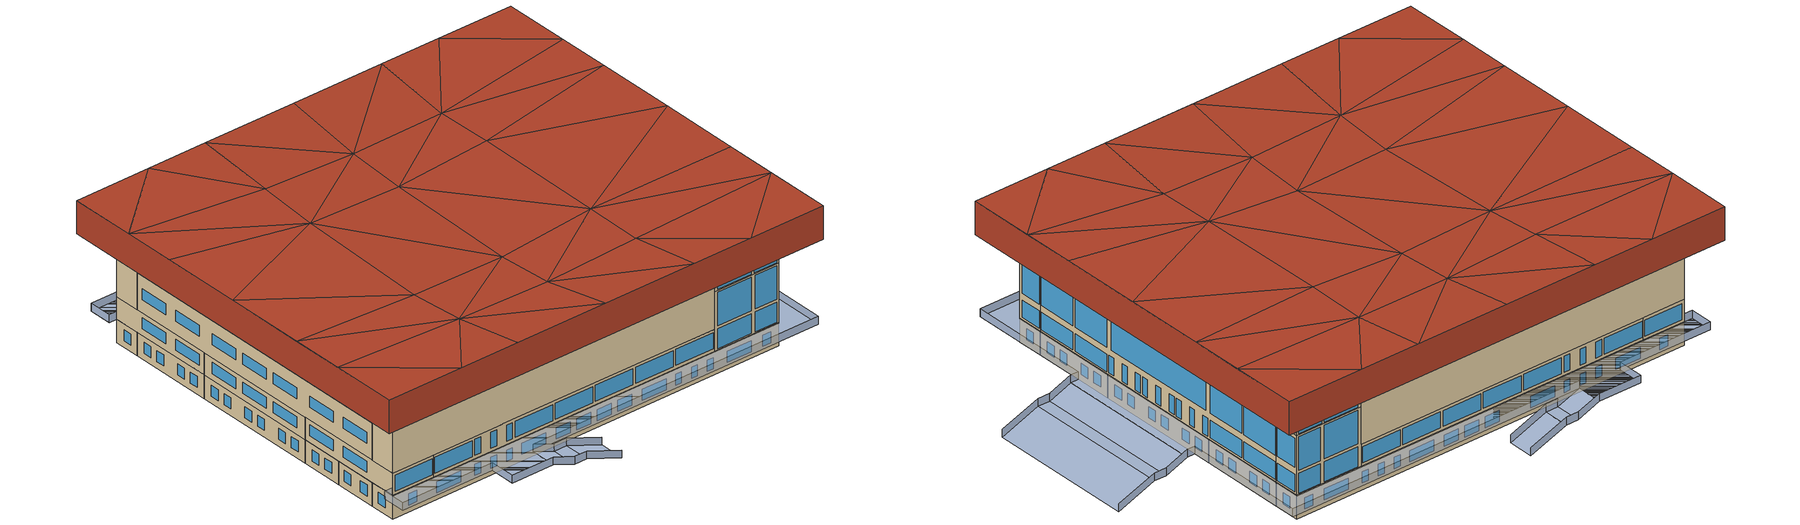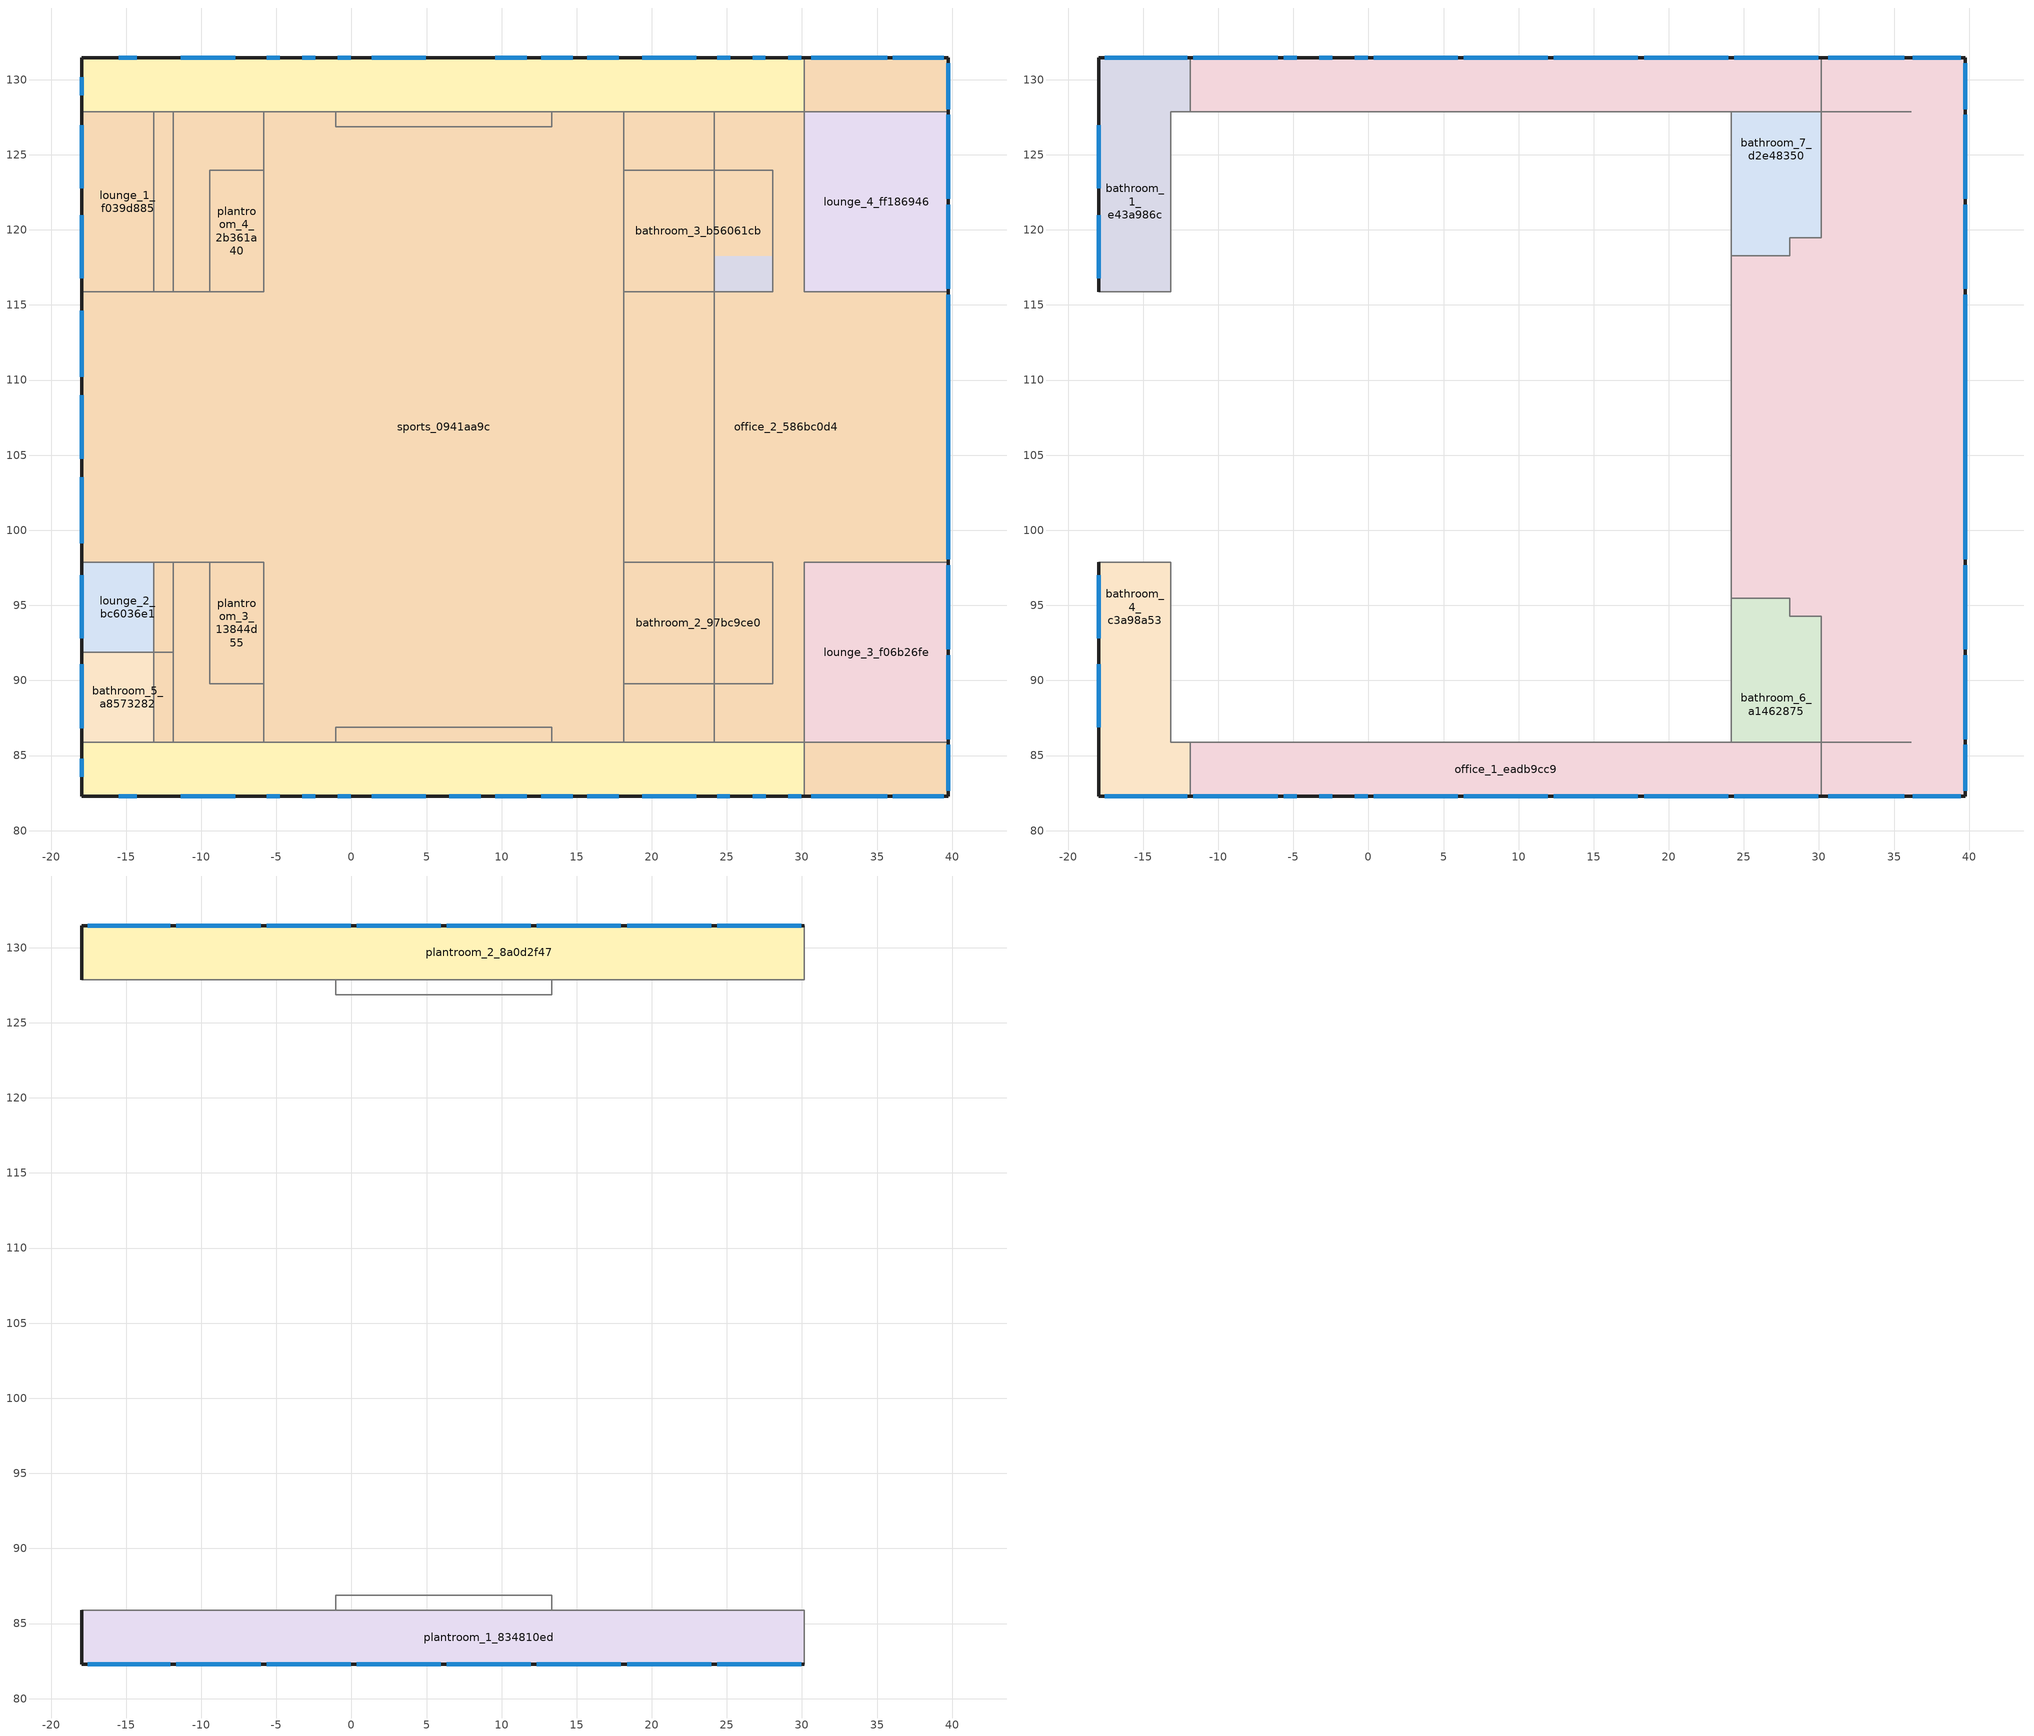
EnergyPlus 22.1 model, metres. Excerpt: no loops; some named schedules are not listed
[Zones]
bathroom_2_97bc9ce0
 floor ground (OpaqueConstruction_3829aae5): 28.05,97.88 28.05,89.78 18.15,89.78 18.15,97.88 z0
 wall to sports_0941aa9c (Generic Interior Wall): 18.15,97.88 18.15,89.78 z0:3.2
 wall to office_2_586bc0d4 (Generic Interior Wall): 18.15,89.78 28.05,89.78 28.05,97.88 18.15,97.88 z0:3.2
bathroom_3_b56061cb
 floor ground (OpaqueConstruction_3829aae5): 28.05,123.98 28.05,115.88 18.15,115.88 18.15,123.98 z0
 wall to sports_0941aa9c (Generic Interior Wall): 18.15,123.98 18.15,115.88 z0:3.2
 wall to office_2_586bc0d4 (Generic Interior Wall): 18.15,115.88 28.05,115.88 28.05,123.98 18.15,123.98 z0:3.2
bathroom_5_a8573282
 floor ground (OpaqueConstruction_3829aae5): -11.85,91.88 -11.85,85.88 -17.95,85.88 -17.95,91.88 z0
 wall outside (OpaqueConstruction_db4430f5): -17.95,91.88 -17.95,85.88 z0:3.2
 wall to office_2_586bc0d4 (Generic Interior Wall): -17.95,85.88 -11.85,85.88 -11.85,91.88 z0:3.2
 wall to lounge_2_bc6036e1 (Generic Interior Wall): -11.85,91.88 -17.95,91.88 z0:3.2
 window (U 0.29 SHGC 0.4 Simple Glazing Window): -17.95,90.93 -17.95,89.73 / -17.95,88.03 -17.95,86.83 z0.9:2.4
lounge_1_f039d885
 floor ground (OpaqueConstruction_3829aae5): -11.85,127.88 -11.85,115.88 -17.95,115.88 -17.95,127.88 z0
 wall outside (OpaqueConstruction_db4430f5): -17.95,127.88 -17.95,115.88 z0:3.2
 wall to sports_0941aa9c (Generic Interior Wall): -17.95,115.88 -11.85,115.88 z0:3.2
 wall to office_2_586bc0d4 (Generic Interior Wall): -11.85,115.88 -11.85,127.88 -17.95,127.88 z0:3.2
 window (U 0.29 SHGC 0.4 Simple Glazing Window): -17.95,118.34 -17.95,117.14 / -17.95,120.61 -17.95,119.41 / -17.95,124.34 -17.95,123.14 / -17.95,126.61 -17.95,125.41 z0.9:2.4
lounge_2_bc6036e1
 floor ground (OpaqueConstruction_3829aae5): -11.85,97.88 -11.85,91.88 -17.95,91.88 -17.95,97.88 z0
 wall outside (OpaqueConstruction_db4430f5): -17.95,97.88 -17.95,91.88 z0:3.2
 wall to sports_0941aa9c (Generic Interior Wall): -11.85,97.88 -17.95,97.88 z0:3.2
 wall to office_2_586bc0d4 (Generic Interior Wall): -11.85,91.88 -11.85,97.88 z0:3.2
 window (U 0.29 SHGC 0.4 Simple Glazing Window): -17.95,94.34 -17.95,93.14 / -17.95,96.61 -17.95,95.41 z0.9:2.4
lounge_3_f06b26fe
 floor ground (OpaqueConstruction_3829aae5): 39.75,97.88 39.75,85.88 30.15,85.88 30.15,97.88 z0
 wall outside (OpaqueConstruction_db4430f5): 39.75,85.88 39.75,97.88 z0:3.2
 wall to office_2_586bc0d4 (Generic Interior Wall): 39.75,97.88 30.15,97.88 30.15,85.88 39.75,85.88 z0:3.2
 window (U 0.29 SHGC 0.4 Simple Glazing Window): 39.75,87.14 39.75,88.34 / 39.75,93.14 39.75,94.34 / 39.75,95.41 39.75,96.61 / 39.75,89.41 39.75,90.61 z0.9:2.4
lounge_4_ff186946
 floor ground (OpaqueConstruction_3829aae5): 39.75,127.88 39.75,115.88 30.15,115.88 30.15,127.88 z0
 wall outside (OpaqueConstruction_db4430f5): 39.75,115.88 39.75,127.88 z0:3.2
 wall to office_2_586bc0d4 (Generic Interior Wall): 39.75,127.88 30.15,127.88 30.15,115.88 39.75,115.88 z0:3.2
 window (U 0.29 SHGC 0.4 Simple Glazing Window): 39.75,125.41 39.75,126.61 / 39.75,119.41 39.75,120.61 / 39.75,117.14 39.75,118.34 / 39.75,123.14 39.75,124.34 z0.9:2.4
office_2_586bc0d4
 floor ground (OpaqueConstruction_3829aae5): 39.75,131.48 39.75,127.88 30.15,127.88 30.15,115.88 39.75,115.88 39.75,97.88 30.15,97.88 30.15,85.88 39.75,85.88 39.75,82.28 -17.95,82.28 -17.95,85.88 -11.85,85.88 -11.85,97.88 -9.45,97.88 -9.45,89.78 -5.85,89.78 -5.85,85.88 18.15,85.88 18.15,89.78 28.05,89.78 28.05,97.88 18.15,97.88 18.15,115.88 28.05,115.88 28.05,123.98 18.15,123.98 18.15,127.88 -5.85,127.88 -5.85,123.98 -9.45,123.98 -9.45,115.88 -11.85,115.88 -11.85,127.88 -17.95,127.88 -17.95,131.48 z0
 wall outside (OpaqueConstruction_db4430f5): 39.75,97.88 39.75,115.88 / 39.75,127.88 39.75,131.48 -17.95,131.48 -17.95,127.88 / -17.95,85.88 -17.95,82.28 39.75,82.28 39.75,85.88 z0:3.2
 wall to sports_0941aa9c (Generic Interior Wall): -11.85,115.88 -9.45,115.88 / -5.85,123.98 -5.85,127.88 18.15,127.88 18.15,123.98 / -9.45,97.88 -11.85,97.88 / 18.15,115.88 18.15,97.88 / 18.15,89.78 18.15,85.88 -5.85,85.88 -5.85,89.78 z0:3.2
 wall to plantroom_4_2b361a40 (Generic Interior Wall): -9.45,115.88 -9.45,123.98 -5.85,123.98 z0:3.2
 wall to plantroom_3_13844d55 (Generic Interior Wall): -5.85,89.78 -9.45,89.78 -9.45,97.88 z0:3.2
 window (U 0.29 SHGC 0.4 Simple Glazing Window): 37.35,82.28 38.55,82.28 / 19.35,82.28 22.95,82.28 / -3.28,82.28 -2.42,82.28 / 12.63,82.28 14.73,82.28 / -5.65,82.28 -4.78,82.28 / 24.35,82.28 25.2,82.3 / 29.08,82.28 29.95,82.28 / 32.05,82.28 35.65,82.28 / 6.51,82.28 8.61,82.28 / -11.35,82.28 -7.75,82.28 / 26.72,82.28 27.58,82.28 / -0.92,82.28 -0.05,82.28 / 9.57,82.28 11.67,82.28 / 1.35,82.28 4.95,82.28 / -15.5,82.28 -14.3,82.28 / 15.69,82.28 17.79,82.28 / 39.75,83.48 39.75,84.68 / 39.75,105.14 39.75,106.34 / 39.75,99.14 39.75,100.34 / 39.75,111.14 39.75,112.34 / 39.75,107.41 39.75,108.61 / 39.75,113.41 39.75,114.61 / 39.75,101.41 39.75,102.61 / 39.75,129.08 39.75,130.28 / 35.65,131.48 32.05,131.48 / 22.95,131.48 19.35,131.48 / 11.67,131.48 9.57,131.48 / 27.56,131.45 26.72,131.48 / 14.73,131.48 12.63,131.48 / 17.79,131.48 15.69,131.48 / -7.75,131.48 -11.35,131.48 / -0.05,131.48 -0.9,131.45 / -4.78,131.48 -5.65,131.48 / -14.3,131.48 -15.5,131.48 / 4.95,131.48 1.35,131.48 / 38.55,131.48 37.35,131.48 / -2.42,131.48 -3.27,131.45 / 25.22,131.48 24.35,131.48 / 29.95,131.47 29.08,131.47 / -17.95,130.15 -17.95,128.95 / -17.95,84.8 -17.95,83.6 z0.9:2.4
plantroom_3_13844d55
 floor ground (OpaqueConstruction_3829aae5): -5.85,97.88 -5.85,89.78 -9.45,89.78 -9.45,97.88 z0
 wall to sports_0941aa9c (Generic Interior Wall): -5.85,89.78 -5.85,97.88 -9.45,97.88 z0:3.2
plantroom_4_2b361a40
 floor ground (OpaqueConstruction_3829aae5): -5.85,123.98 -5.85,115.88 -9.45,115.88 -9.45,123.98 z0
 wall to sports_0941aa9c (Generic Interior Wall): -9.45,115.88 -5.85,115.88 -5.85,123.98 z0:3.2
sports_0941aa9c
 floor to plantroom_4_2b361a40 (Generic Interior Floor): -5.85,123.98 -5.85,115.88 -9.45,115.88 -9.45,123.98 z3.2
 floor to office_2_586bc0d4 (Generic Interior Floor): 24.15,89.78 24.15,85.88 18.15,85.88 18.15,89.78 z3.2; -9.45,97.88 -9.45,89.78 -5.85,89.78 -5.85,85.88 -11.85,85.88 -11.85,97.88 z3.2; 24.15,127.88 24.15,123.98 18.15,123.98 18.15,127.88 z3.2; -5.85,127.88 -5.85,123.98 -9.45,123.98 -9.45,115.88 -11.85,115.88 -11.85,127.88 z3.2; 24.15,115.88 24.15,97.88 18.15,97.88 18.15,115.88 z3.2
 floor to plantroom_3_13844d55 (Generic Interior Floor): -5.85,97.88 -5.85,89.78 -9.45,89.78 -9.45,97.88 z3.2
 floor to office_1_eadb9cc9 (Generic Interior Floor): 39.75,85.88 39.75,82.28 30.15,82.28 30.15,85.88 z11.25; 28.05,95.48,7.84 24.15,95.48,6.2 24.15,118.28,6.2 28.05,118.28,7.84; 39.75,131.48 39.75,127.88 30.15,127.88 30.15,131.48 z11.25; 39.75,127.88 39.75,85.88 36.15,85.88 36.15,127.88 z11.25; 30.15,94.28,8.73 28.05,94.28,7.84 28.05,119.48,7.84 30.15,119.48,8.73; 36.15,85.88,11.25 30.15,85.88,8.73 30.15,127.88,8.73 36.15,127.88,11.25
 floor to lounge_2_bc6036e1 (Generic Interior Floor): -11.85,97.88 -11.85,91.88 -13.15,91.88 -13.15,97.88 z3.2
 floor to lounge_1_f039d885 (Generic Interior Floor): -11.85,127.88 -11.85,115.88 -13.15,115.88 -13.15,127.88 z3.2
 floor to bathroom_7_d2e48350 (Generic Interior Floor): 30.15,119.48,8.73 28.05,119.48,7.84 28.05,118.28,7.84 24.15,118.28,6.2 24.15,127.88,6.2 30.15,127.88,8.73
 floor to bathroom_6_a1462875 (Generic Interior Floor): 30.15,85.88,8.73 24.15,85.88,6.2 24.15,95.48,6.2 28.05,95.48,7.84 28.05,94.28,7.84 30.15,94.28,8.73
 floor to bathroom_5_a8573282 (Generic Interior Floor): -11.85,91.88 -11.85,85.88 -13.15,85.88 -13.15,91.88 z3.2
 floor to bathroom_4_c3a98a53 (Generic Interior Floor): -13.15,97.88 -13.15,85.88 -17.95,85.88 -17.95,97.88 z6.2
 floor to bathroom_3_b56061cb (Generic Interior Floor): 24.15,123.98 24.15,115.88 18.15,115.88 18.15,123.98 z3.2
 floor to bathroom_2_97bc9ce0 (Generic Interior Floor): 24.15,97.88 24.15,89.78 18.15,89.78 18.15,97.88 z3.2
 floor to bathroom_1_e43a986c (Generic Interior Floor): -13.15,127.88 -13.15,115.88 -17.95,115.88 -17.95,127.88 z6.2
 floor ground (OpaqueConstruction_3829aae5): 18.15,127.88 18.15,85.88 -5.85,85.88 -5.85,127.88 z0; -5.85,115.88 -5.85,97.88 -17.95,97.88 -17.95,115.88 z0
 wall outside (OpaqueConstruction_db4430f5): 30.15,82.28 39.75,82.28 39.75,131.48 30.15,131.48 / -17.95,127.88 -17.95,85.88 z11.25:14.5; -17.95,127.88 -17.95,85.88 z6.2:11.25; -17.95,115.88 -17.95,97.88 z3.2:6.2; -17.95,115.88 -17.95,97.88 z0:3.2
 wall to plantroom_2_8a0d2f47 (Generic Interior Wall): 30.15,131.48 30.15,127.88 13.35,127.88 13.35,126.86 -1.05,126.86 -1.05,127.88 -17.95,127.88 z11.25:14.5; 30.15,127.88,11.25 30.15,127.88,8.73 24.15,127.88,6.2 -17.95,127.88,6.2 -17.95,127.88,11.25
 wall adiabatic (Generic Interior Wall): -1.05,127.88 -1.05,126.86 13.35,126.86 13.35,127.88 z11.25; -1.05,86.9 -1.05,85.88 13.35,85.88 13.35,86.9 z11.25
 wall to plantroom_1_834810ed (Generic Interior Wall): -17.95,85.88 -1.05,85.88 -1.05,86.9 13.35,86.9 13.35,85.88 30.15,85.88 30.15,82.28 z11.25:14.5; -17.95,85.88,11.25 -17.95,85.88,6.2 24.15,85.88,6.2 30.15,85.88,8.73 30.15,85.88,11.25
 wall to office_1_eadb9cc9 (Generic Interior Wall): -11.85,85.88 24.15,85.88 / 24.15,127.88 -11.85,127.88 / 24.15,95.48 24.15,118.28 z3.2:6.2; 36.15,127.88,11.25 30.15,127.88,8.73 30.15,127.88,11.25; 30.15,85.88,11.25 30.15,85.88,8.73 36.15,85.88,11.25
 wall to bathroom_7_d2e48350 (Generic Interior Wall): 24.15,118.28 24.15,127.88 z3.2:6.2
 wall to bathroom_6_a1462875 (Generic Interior Wall): 24.15,85.88 24.15,95.48 z3.2:6.2
 wall to bathroom_4_c3a98a53 (Generic Interior Wall): -17.95,97.88 -13.15,97.88 -13.15,85.88 -11.85,85.88 z3.2:6.2
 wall to bathroom_1_e43a986c (Generic Interior Wall): -11.85,127.88 -13.15,127.88 -13.15,115.88 -17.95,115.88 z3.2:6.2
 window (WindowConstruction_0a6f8516): 30.63,82.28 35.67,82.28 / 36.05,82.28 39.44,82.28 / 39.75,98.08 39.75,115.68 / 39.75,116.08 39.75,121.68 / 39.75,86.08 39.75,91.68 / 39.75,122.08 39.75,127.68 / 39.75,82.65 39.75,85.71 / 39.75,92.08 39.75,97.68 / 39.75,128.04 39.75,131.1 / 35.67,131.48 30.63,131.48 / 39.44,131.48 36.05,131.48 z11.41:14.33
 window (U 0.29 SHGC 0.4 Simple Glazing Window): -17.95,97.02 -17.95,92.82 / -17.95,114.43 -17.95,110.23 / -17.95,120.98 -17.95,116.78 / -17.95,91.09 -17.95,86.89 / -17.95,126.98 -17.95,122.78 / -17.95,108.98 -17.95,104.78 / -17.95,103.53 -17.95,99.33 z8:9.5; -17.95,103.53 -17.95,99.33 / -17.95,108.98 -17.95,104.78 / -17.95,114.43 -17.95,110.23 z4.1:5.6; -17.95,100.34 -17.95,99.14 / -17.95,102.61 -17.95,101.41 / -17.95,106.34 -17.95,105.14 / -17.95,112.34 -17.95,111.14 / -17.95,114.61 -17.95,113.41 / -17.95,108.61 -17.95,107.41 z0.9:2.4
 ceiling adiabatic (Generic Interior Ceiling): 11.22,131.48 11.22,127.88 -17.95,127.88 -17.95,131.48 z14.5; 30.15,131.48 30.15,127.88 11.22,127.88 11.22,131.48 z14.5; 11.22,127.88 11.22,126.86 -1.05,126.86 -1.05,127.88 z14.5; 13.35,127.88 13.35,126.86 11.22,126.86 11.22,127.88 z14.5; 11.22,85.88 11.22,82.28 -17.95,82.28 -17.95,85.88 z14.5; 30.15,85.88 30.15,82.28 11.22,82.28 11.22,85.88 z14.5; 11.22,86.9 11.22,85.88 -1.05,85.88 -1.05,86.9 z14.5; 13.35,86.9 13.35,85.88 11.22,85.88 11.22,86.9 z14.5
 roof outside (OpaqueConstruction_b88ee631): -21.2,78.98 43.65,78.98 / 43.65,78.98 43.65,134.78 / 43.65,134.78 -21.2,134.78 / -21.2,134.78 -21.2,78.98 z14.5:19; 24.4,78.98,19 24.4,89.49,17.32 11.22,89.49,16.83; -1.95,78.98,19 -1.95,89.49,17.18 -10.44,78.98,19; -21.2,95.54,19 -1.95,97.52,16.47 -21.2,106.88,19; -21.2,106.88,19 -1.95,116.04,17.2 -21.2,118.21,19; -21.2,134.78 -21.2,125.51 -10.44,134.78 z19; -21.2,118.21,19 -1.95,116.04,17.2 -21.2,125.51,19; -21.2,125.51,19 -1.95,116.04,17.2 -1.95,124.14,17.92; -21.2,106.88,19 -1.95,97.52,16.47 -1.95,116.04,17.2; -10.44,134.78,19 -1.95,124.14,17.92 -1.95,134.78,19; -21.2,125.51,19 -1.95,124.14,17.92 -10.44,134.78,19; -1.95,134.78,19 -1.95,124.14,17.92 11.22,124.14,17.35; -1.95,134.78,19 11.22,124.14,17.35 11.22,134.78,19; -1.95,116.04,17.2 11.22,97.52,16.27 11.22,116.04,16.79; -1.95,116.04,17.2 -1.95,97.52,16.47 11.22,97.52,16.27; 32.88,78.98,19 24.4,89.49,17.32 24.4,78.98,19; 24.4,116.04,17.63 11.22,116.04,16.79 24.4,97.52,17.45; 11.22,116.04,16.79 11.22,97.52,16.27 24.4,97.52,17.45; 43.65,88.24,19 24.4,97.52,17.45 24.4,89.49,17.32; 43.65,95.54,19 24.4,97.52,17.45 43.65,88.24,19; 32.88,78.98 43.65,78.98 43.65,88.24 z19; 43.65,106.88,19 24.4,97.52,17.45 43.65,95.54,19; 43.65,88.24,19 24.4,89.49,17.32 32.88,78.98,19; 43.65,106.88,19 24.4,116.04,17.63 24.4,97.52,17.45; 11.22,124.14,17.35 24.4,124.14,17.48 24.4,134.78,19; 11.22,134.78,19 11.22,124.14,17.35 24.4,134.78,19; 43.65,125.51,19 24.4,124.14,17.48 43.65,118.21,19; 43.65,118.21,19 24.4,124.14,17.48 24.4,116.04,17.63; 32.88,134.78 43.65,125.51 43.65,134.78 z19; 32.88,134.78,19 24.4,124.14,17.48 43.65,125.51,19; 24.4,134.78,19 24.4,124.14,17.48 32.88,134.78,19; 43.65,118.21,19 24.4,116.04,17.63 43.65,106.88,19; 11.22,82.28 11.22,78.98 -21.2,78.98 -21.2,106.88 -17.95,106.88 -17.95,82.28 z14.5; 43.65,106.88 43.65,78.98 11.22,78.98 11.22,82.28 39.75,82.28 39.75,106.88 z14.5; 11.22,134.78 11.22,131.48 -17.95,131.48 -17.95,106.88 -21.2,106.88 -21.2,134.78 z14.5; 43.65,134.78 43.65,106.88 39.75,106.88 39.75,131.48 11.22,131.48 11.22,134.78 z14.5; 11.22,97.52,16.27 -1.95,97.52,16.47 -1.95,89.49,17.18; 11.22,89.49,16.83 11.22,97.52,16.27 -1.95,89.49,17.18; -1.95,124.14,17.92 -1.95,116.04,17.2 11.22,124.14,17.35; -1.95,116.04,17.2 11.22,116.04,16.79 11.22,124.14,17.35; 24.4,97.52,17.45 11.22,97.52,16.27 11.22,89.49,16.83; 24.4,97.52,17.45 11.22,89.49,16.83 24.4,89.49,17.32; 11.22,124.14,17.35 11.22,116.04,16.79 24.4,124.14,17.48; 24.4,124.14,17.48 11.22,116.04,16.79 24.4,116.04,17.63; -21.2,88.24 -21.2,78.98 -10.44,78.98 z19; -21.2,88.24,19 -1.95,89.49,17.18 -21.2,95.54,19; -1.95,89.49,17.18 -1.95,97.52,16.47 -21.2,95.54,19; -10.44,78.98,19 -1.95,89.49,17.18 -21.2,88.24,19; 11.22,78.98,19 11.22,89.49,16.83 -1.95,89.49,17.18; 11.22,78.98,19 -1.95,89.49,17.18 -1.95,78.98,19; 24.4,78.98,19 11.22,89.49,16.83 11.22,78.98,19
bathroom_1_e43a986c
 floor to office_2_586bc0d4 (Generic Interior Floor): -11.85,131.48 -11.85,127.88 -17.95,127.88 -17.95,131.48 z3.2
 floor to lounge_1_f039d885 (Generic Interior Floor): -13.15,127.88 -13.15,115.88 -17.95,115.88 -17.95,127.88 z3.2
 wall outside (OpaqueConstruction_db4430f5): -11.85,131.48 -17.95,131.48 -17.95,115.88 z3.2:6.2
 wall to office_1_eadb9cc9 (Generic Interior Wall): -11.85,127.88 -11.85,131.48 z3.2:6.2
 window (WindowConstruction_0a6f8516): -12.05,131.48 -17.55,131.48 z3.63:5.79
 window (U 0.29 SHGC 0.4 Simple Glazing Window): -17.95,126.98 -17.95,122.78 / -17.95,120.98 -17.95,116.78 z4.1:5.6
bathroom_4_c3a98a53
 floor to office_2_586bc0d4 (Generic Interior Floor): -11.85,85.88 -11.85,82.28 -17.95,82.28 -17.95,85.88 z3.2
 floor to lounge_2_bc6036e1 (Generic Interior Floor): -13.15,97.88 -13.15,91.88 -17.95,91.88 -17.95,97.88 z3.2
 floor to bathroom_5_a8573282 (Generic Interior Floor): -13.15,91.88 -13.15,85.88 -17.95,85.88 -17.95,91.88 z3.2
 wall outside (OpaqueConstruction_db4430f5): -17.95,97.88 -17.95,82.28 -11.85,82.28 z3.2:6.2
 wall to office_1_eadb9cc9 (Generic Interior Wall): -11.85,82.28 -11.85,85.88 z3.2:6.2
 window (U 0.29 SHGC 0.4 Simple Glazing Window): -17.95,91.09 -17.95,86.89 / -17.95,97.02 -17.95,92.82 z4.1:5.6
 window (WindowConstruction_0a6f8516): -17.55,82.28 -12.05,82.28 z3.63:5.79
bathroom_6_a1462875
 floor to bathroom_2_97bc9ce0 (Generic Interior Floor): 28.05,95.48 28.05,89.78 24.15,89.78 24.15,95.48 z3.2
 floor to office_2_586bc0d4 (Generic Interior Floor): 30.15,94.28 30.15,85.88 24.15,85.88 24.15,89.78 28.05,89.78 28.05,94.28 z3.2
 wall to office_1_eadb9cc9 (Generic Interior Wall): 28.05,94.28 28.05,95.48 z6.2:7.84; 30.15,85.88 30.15,94.28 z6.2:8.73; 24.15,85.88 30.15,85.88 30.15,94.28 28.05,94.28 28.05,95.48 24.15,95.48 z3.2:6.2; 30.15,94.28,8.73 30.15,94.28,6.2 28.05,94.28,6.2 28.05,94.28,7.84; 28.05,95.48,7.84 28.05,95.48,6.2 24.15,95.48,6.2
 wall to plantroom_1_834810ed (Generic Interior Wall): 24.15,85.88,6.2 30.15,85.88,6.2 30.15,85.88,8.73
bathroom_7_d2e48350
 floor to office_2_586bc0d4 (Generic Interior Floor): 30.15,127.88 30.15,119.48 28.05,119.48 28.05,123.98 24.15,123.98 24.15,127.88 z3.2
 floor to bathroom_3_b56061cb (Generic Interior Floor): 28.05,123.98 28.05,118.28 24.15,118.28 24.15,123.98 z3.2
 wall to plantroom_2_8a0d2f47 (Generic Interior Wall): 30.15,127.88,8.73 30.15,127.88,6.2 24.15,127.88,6.2
 wall to office_1_eadb9cc9 (Generic Interior Wall): 30.15,119.48 30.15,127.88 z3.2:8.73; 30.15,127.88 24.15,127.88 z3.2:6.2; 28.05,118.28 28.05,119.48 z3.2:7.84; 28.05,119.48,7.84 28.05,119.48,3.2 30.15,119.48,3.2 30.15,119.48,8.73; 24.15,118.28,6.2 24.15,118.28,3.2 28.05,118.28,3.2 28.05,118.28,7.84
office_1_eadb9cc9
 floor to office_2_586bc0d4 (Generic Interior Floor): 30.15,119.48 30.15,94.28 28.05,94.28 28.05,119.48 z3.2; 36.15,115.88 36.15,97.88 30.15,97.88 30.15,115.88 z3.2; 39.75,115.88 39.75,97.88 36.15,97.88 36.15,115.88 z3.2; 28.05,115.88 28.05,97.88 24.15,97.88 24.15,115.88 z3.2; 30.15,131.48 30.15,127.88 -11.85,127.88 -11.85,131.48 z3.2; 39.75,131.48 39.75,127.88 30.15,127.88 30.15,131.48 z3.2; 39.75,85.88 39.75,82.28 30.15,82.28 30.15,85.88 z3.2; 30.15,85.88 30.15,82.28 -11.85,82.28 -11.85,85.88 z3.2
 floor to lounge_4_ff186946 (Generic Interior Floor): 36.15,127.88 36.15,115.88 30.15,115.88 30.15,127.88 z3.2; 39.75,127.88 39.75,115.88 36.15,115.88 36.15,127.88 z3.2
 floor to lounge_3_f06b26fe (Generic Interior Floor): 36.15,97.88 36.15,85.88 30.15,85.88 30.15,97.88 z3.2; 39.75,97.88 39.75,85.88 36.15,85.88 36.15,97.88 z3.2
 floor to bathroom_3_b56061cb (Generic Interior Floor): 28.05,118.28 28.05,115.88 24.15,115.88 24.15,118.28 z3.2
 floor to bathroom_2_97bc9ce0 (Generic Interior Floor): 28.05,97.88 28.05,95.48 24.15,95.48 24.15,97.88 z3.2
 wall outside (OpaqueConstruction_db4430f5): 30.15,131.48 -11.85,131.48 / -11.85,82.28 30.15,82.28 z3.2:6.2; 30.15,82.28 39.75,82.28 39.75,85.88 39.75,127.88 39.75,131.48 30.15,131.48 z3.2:11.25
 wall to plantroom_2_8a0d2f47 (Generic Interior Wall): 30.15,131.48 30.15,127.88 z6.2:11.25
 wall to plantroom_1_834810ed (Generic Interior Wall): 30.15,85.88 30.15,82.28 z6.2:11.25
 window (WindowConstruction_0a6f8516): 29.95,131.48 24.35,131.48 / -4.78,131.48 -5.65,131.48 / 5.95,131.48 0.35,131.48 / 17.95,131.48 12.35,131.48 / -2.42,131.48 -3.28,131.48 / -0.05,131.48 -0.92,131.48 / 23.95,131.48 18.35,131.48 / 11.95,131.48 6.35,131.48 / -6.05,131.48 -11.65,131.48 / 18.35,82.28 23.95,82.28 / -3.28,82.28 -2.42,82.28 / 12.35,82.28 17.95,82.28 / -11.65,82.28 -6.05,82.28 / 24.35,82.28 29.95,82.28 / 0.35,82.28 5.95,82.28 / 6.35,82.28 11.95,82.28 / -0.92,82.28 -0.05,82.28 / -5.65,82.28 -4.78,82.28 z3.63:5.79; 39.44,131.48 36.25,131.48 / 35.67,131.48 30.63,131.48 / 30.63,82.28 35.67,82.28 / 36.25,82.28 39.44,82.28 z6.45:11; 39.44,131.48 36.25,131.48 / 35.67,131.48 30.63,131.48 / 36.25,82.28 39.44,82.28 / 30.63,82.28 35.67,82.28 z3.36:6.05; 39.75,128.04 39.75,131.1 / 39.75,86.08 39.75,91.68 / 39.75,116.08 39.75,121.68 / 39.75,92.08 39.75,97.68 / 39.75,122.08 39.75,127.68 / 39.75,98.48 39.75,115.27 / 39.75,82.65 39.75,85.71 z6.79:10.7; 39.75,128.04 39.75,131.1 / 39.75,92.08 39.75,97.68 / 39.75,116.08 39.75,121.68 / 39.75,122.08 39.75,127.68 / 39.75,86.08 39.75,91.68 / 39.75,82.65 39.75,85.71 z3.5:5.86; 39.75,100.44 39.75,101.31 / 39.75,104.08 39.75,104.94 / 39.75,98.08 39.75,98.94 / 39.75,106.44 39.75,107.31 / 39.75,108.81 39.75,109.68 / 39.75,114.81 39.75,115.68 / 39.75,112.44 39.75,113.31 / 39.75,110.08 39.75,110.94 / 39.75,102.81 39.75,103.68 z3.51:5.9
plantroom_1_834810ed
 floor to office_1_eadb9cc9 (Generic Interior Floor): 30.15,85.88 30.15,82.28 -11.85,82.28 -11.85,85.88 z6.2
 floor to bathroom_4_c3a98a53 (Generic Interior Floor): -11.85,85.88 -11.85,82.28 -17.95,82.28 -17.95,85.88 z6.2
 wall outside (OpaqueConstruction_db4430f5): -17.95,85.88 -17.95,82.28 30.15,82.28 z6.2:14.5
 wall adiabatic (Generic Interior Wall): 13.35,86.9 13.35,85.88 -1.05,85.88 -1.05,86.9 z11.25
 window (WindowConstruction_0a6f8516): 12.35,82.28 17.95,82.28 / 6.35,82.28 11.95,82.28 / -17.55,82.28 -12.05,82.28 / 18.35,82.28 23.95,82.28 / 24.35,82.28 29.95,82.28 / -11.65,82.28 -6.05,82.28 / -5.65,82.28 -0.05,82.28 / 0.35,82.28 5.95,82.28 z13.19:14.19
 ceiling adiabatic (Generic Interior Ceiling): -1.05,86.9 -1.05,85.88 11.22,85.88 11.22,86.9 z14.5; -17.95,85.88 -17.95,82.28 11.22,82.28 11.22,85.88 z14.5; 11.22,86.9 11.22,85.88 13.35,85.88 13.35,86.9 z14.5; 11.22,85.88 11.22,82.28 30.15,82.28 30.15,85.88 z14.5
plantroom_2_8a0d2f47
 floor to office_1_eadb9cc9 (Generic Interior Floor): 30.15,131.48 30.15,127.88 -11.85,127.88 -11.85,131.48 z6.2
 floor to bathroom_1_e43a986c (Generic Interior Floor): -11.85,131.48 -11.85,127.88 -17.95,127.88 -17.95,131.48 z6.2
 wall outside (OpaqueConstruction_db4430f5): 30.15,131.48 -17.95,131.48 -17.95,127.88 z6.2:14.5
 wall adiabatic (Generic Interior Wall): 13.35,127.88 13.35,126.86 -1.05,126.86 -1.05,127.88 z11.25
 window (WindowConstruction_0a6f8516): -12.05,131.48 -17.55,131.48 / -6.05,131.48 -11.65,131.48 / 29.95,131.48 24.35,131.48 / 11.95,131.48 6.35,131.48 / 5.95,131.48 0.35,131.48 / 17.95,131.48 12.35,131.48 / -0.05,131.48 -5.65,131.48 / 23.95,131.48 18.35,131.48 z13.19:14.19
 ceiling adiabatic (Generic Interior Ceiling): -1.05,127.88 -1.05,126.86 11.22,126.86 11.22,127.88 z14.5; -17.95,131.48 -17.95,127.88 11.22,127.88 11.22,131.48 z14.5; 11.22,127.88 11.22,126.86 13.35,126.86 13.35,127.88 z14.5; 11.22,131.48 11.22,127.88 30.15,127.88 30.15,131.48 z14.5
shading: 0.39,75.48 -5.75,75.48 / -5.75,75.48 -5.75,79.08 / -5.75,79.08 -19.1,79.08 / -19.1,79.08 -19.1,82.28 / -19.1,82.28 -17.95,82.28 / 0.39,79.08 43,79.08 / 43,79.08 43,96.53 / 43,96.53 44.1,96.53 / -17.95,131.48 -19.1,131.48 / -19.1,131.48 -19.1,134.68 / -19.1,134.68 -5.75,134.68 / -5.75,134.68 -5.75,138.28 / -5.75,138.28 0.39,138.28 / 0.39,134.68 43,134.68 / 43,134.68 43,117.23 / 43,117.23 44.1,117.23 z3.2:4.25; 5.34,75.48 3.54,75.48 / 5.34,79.08 3.54,79.08 / 47.25,96.53 49.05,96.53 / 3.54,138.28 5.34,138.28 / 47.25,117.23 49.05,117.23 / 5.34,134.68 3.54,134.68 z2:3.05; 44.1,117.23,3.2 47.25,117.23,2 47.25,96.53,2 44.1,96.53,3.2; 44.1,96.53,3.2 47.25,96.53,2 47.25,117.23,2 44.1,117.23,3.2; -19.1,134.68 -19.1,131.48 -17.95,131.48 39.75,131.48 39.75,82.28 -19.1,82.28 -19.1,79.08 -5.75,79.08 -5.75,75.48 0.39,75.48 0.39,79.08 43,79.08 43,96.53 44.1,96.53 44.1,117.23 43,117.23 43,134.68 0.39,134.68 0.39,138.28 -5.75,138.28 -5.75,134.68 z3.2; 43,134.68 43,117.23 44.1,117.23 44.1,96.53 43,96.53 43,79.08 0.39,79.08 0.39,75.48 -5.75,75.48 -5.75,79.08 -19.1,79.08 -19.1,82.28 39.75,82.28 39.75,131.48 -17.95,131.48 -19.1,131.48 -19.1,134.68 -5.75,134.68 -5.75,138.28 0.39,138.28 0.39,134.68 z3.2; 5.34,79.08,2 10.59,79.08,0 10.59,75.48,0 5.34,75.48,2 5.34,75.58,2; 5.34,75.48,2 10.59,75.48,0 10.59,79.08,0 5.34,79.08,2 5.34,75.58,2; 10.59,75.48,1.05 10.59,75.48,0 5.34,75.48,2 5.34,75.48,3.05; 3.54,75.48,3.05 3.54,75.48,2 0.39,75.48,3.2 0.39,75.48,4.25; 3.54,79.08 3.54,75.48 5.34,75.48 5.34,75.58 5.34,79.08 z2; 5.34,79.08 5.34,75.58 5.34,75.48 3.54,75.48 3.54,79.08 z2; 0.39,138.28,3.2 3.54,138.28,2 3.54,134.68,2 0.39,134.68,3.2; 0.39,134.68,3.2 3.54,134.68,2 3.54,138.28,2 0.39,138.28,3.2; 10.59,79.08,1.05 10.59,79.08,0 7.97,79.08,1 5.34,79.08,2 5.34,79.08,3.05 7.97,79.08,2.05; 3.54,79.08,3.05 3.54,79.08,2 0.39,79.08,3.2 0.39,79.08,4.25; 49.05,96.53,3.05 49.05,96.53,2 54.3,96.53,0 54.3,96.53,1.05; 44.1,96.53,4.25 44.1,96.53,3.2 47.25,96.53,2 47.25,96.53,3.05; 5.34,138.28,3.05 5.34,138.28,2 10.59,138.28,0 10.59,138.28,1.05; 0.39,138.28,4.25 0.39,138.28,3.2 3.54,138.28,2 3.54,138.28,3.05; 3.54,138.28 3.54,134.68 5.34,134.68 5.34,134.78 5.34,138.28 z2; 5.34,138.28 5.34,134.78 5.34,134.68 3.54,134.68 3.54,138.28 z2; 10.59,134.68,1.05 10.59,134.68,0 5.34,134.68,2 5.34,134.68,3.05; 49.05,117.23,3.05 49.05,117.23,2 54.3,117.23,0 54.3,117.23,1.05; 44.1,117.23,4.25 44.1,117.23,3.2 47.25,117.23,2 47.25,117.23,3.05; 3.54,134.68,3.05 3.54,134.68,2 0.39,134.68,3.2 0.39,134.68,4.25; 49.05,96.53,2 54.3,96.53,0 54.3,117.23,0 49.05,117.23,2; 49.05,117.23,2 54.3,117.23,0 54.3,96.53,0 49.05,96.53,2; 0.39,79.08,3.2 3.54,79.08,2 3.54,75.48,2 0.39,75.48,3.2; 0.39,75.48,3.2 3.54,75.48,2 3.54,79.08,2 0.39,79.08,3.2; 47.25,117.23 47.25,96.53 49.05,96.53 49.05,117.23 z2; 49.05,117.23 49.05,96.53 47.25,96.53 47.25,117.23 z2; 5.34,138.28,2 10.59,138.28,0 10.59,134.68,0 5.34,134.68,2 5.34,134.78,2; 5.34,134.68,2 10.59,134.68,0 10.59,138.28,0 5.34,138.28,2 5.34,134.78,2
[Building]
Building 1: North Axis {deg}=349.665; Terrain=City; Solar Distribution=FullExteriorWithReflections
[Site:Location]
Site 1: Latitude {deg}=0; Longitude {deg}=0; Time Zone {hr}=0; Elevation {m}=0
[Site:WaterMainsTemperature]
Calculation Method=CorrelationFromWeatherFile
[SizingPeriod:DesignDay] Month=7; Day of Month=21; Day Type=SummerDesignDay; Daily Dry-Bulb Temperature Range {deltaC}=7.8; Dry-Bulb Temperature Range Modifier Type=DefaultMultipliers; Barometric Pressure {Pa}=99627; Wind Speed {m/s}=3.6; Wind Direction {deg}=220; Rain Indicator=No; Snow Indicator=No; Daylight Saving Time Indicator=No; Solar Model Indicator=ASHRAETau; ASHRAE Clear Sky Optical Depth for Beam Irradiance (taub)=0.584; ASHRAE Clear Sky Optical Depth for Diffuse Irradiance (taud)=1.835; Begin Environment Reset Mode=FullResetAtBeginEnvironment
Name | Maximum Dry-Bulb Temperature {C} | Humidity Condition Type | Wetbulb or DewPoint at Maximum Dry-Bulb {C} | Enthalpy at Maximum Dry-Bulb {J/kg}
Harbin Ann Clg .4% Condns DB=>MWB | 31.5 | Wetbulb | 20.6
Harbin Ann Clg .4% Condns DP=>MDB | 26.6 | Dewpoint | 23.2
Harbin Ann Clg .4% Condns Enth=>MDB | 28.4 | Enthalpy |  | 74900
Harbin Ann Clg .4% Condns WB=>MDB | 28.3 | Wetbulb | 24.4
[Material] Thermal Absorptance=0.9
Name | Roughness | Thickness {m} | Conductivity {W/m-K} | Density {kg/m3} | Specific Heat {J/kg-K} | Solar Absorptance | Visible Absorptance
Generic Acoustic Tile | MediumSmooth | 0.02 | 0.06 | 368 | 590 | 0.2 | 0.2
Generic Ceiling Air Gap | Smooth | 0.1 | 0.556 | 1.28 | 1000 | 0.7 | 0.7
Generic Gypsum Board | MediumSmooth | 0.0127 | 0.16 | 800 | 1090 | 0.5 | 0.5
Generic LW Concrete | MediumRough | 0.1 | 0.53 | 1280 | 840 | 0.8 | 0.8
Generic Wall Air Gap | Smooth | 0.1 | 0.667 | 1.28 | 1000 | 0.7 | 0.7
[Material:NoMass] Roughness=MediumRough; Thermal Absorptance=0.9; Solar Absorptance=0.7; Visible Absorptance=0.7
Name | Thermal Resistance {m2-K/W}
OpaqueNoMassMaterial_05e8bc52 | 1.1
OpaqueNoMassMaterial_780b26e7 | 2.35
OpaqueNoMassMaterial_db938098 | 2.70714
[WindowMaterial:SimpleGlazingSystem] Solar Heat Gain Coefficient=0.4; Visible Transmittance=0.6
Name | U-Factor {W/m2-K}
U 0.29 SHGC 0.4 Simple Glazing | 1.64662
WindowMaterial_6541f6d5 | 2
[Construction]
Generic Interior Ceiling: Generic LW Concrete, Generic Ceiling Air Gap, Generic Acoustic Tile
Generic Interior Floor: Generic Acoustic Tile, Generic Ceiling Air Gap, Generic LW Concrete
Generic Interior Wall: Generic Gypsum Board, Generic Wall Air Gap, Generic Gypsum Board
OpaqueConstruction_3829aae5: OpaqueNoMassMaterial_05e8bc52
OpaqueConstruction_b88ee631: OpaqueNoMassMaterial_db938098
OpaqueConstruction_db4430f5: OpaqueNoMassMaterial_780b26e7
U 0.29 SHGC 0.4 Simple Glazing Window: U 0.29 SHGC 0.4 Simple Glazing
WindowConstruction_0a6f8516: WindowMaterial_6541f6d5
[Zone] Multiplier=1; Part of Total Floor Area=Yes
Name | Ceiling Height {m} | Volume {m3}
bathroom_1_e43a986c; bathroom_4_c3a98a53 | 3 | 238.68
bathroom_2_97bc9ce0; bathroom_3_b56061cb | 3.2 | 256.608
bathroom_5_a8573282; lounge_2_bc6036e1 | 3.2 | 117.12
bathroom_6_a1462875; bathroom_7_d2e48350 | 5.525 | 232.711
lounge_1_f039d885 | 3.2 | 234.24
lounge_3_f06b26fe; lounge_4_ff186946 | 3.2 | 368.64
office_1_eadb9cc9 | 8.05 | 4998.48
office_2_586bc0d4 | 3.2 | 3256.13
plantroom_1_834810ed; plantroom_2_8a0d2f47 | 8.3 | 1484.96
plantroom_3_13844d55; plantroom_4_2b361a40 | 3.2 | 93.312
sports_0941aa9c | 19 | 39547.8
[ZoneControl:Thermostat] Temperature Difference Between Cutout And Setpoint {deltaC}=0
Name | Zone or ZoneList | Control Type Schedule | Control 1
bathroom_1_e43a986c Thermostat | bathroom_1_e43a986c | bathroom_1_e43a986c Thermostat Schedule | Setpoint_ee9e311d
bathroom_2_97bc9ce0 Thermostat | bathroom_2_97bc9ce0 | bathroom_2_97bc9ce0 Thermostat Schedule | Setpoint_ee9e311d 1
bathroom_3_b56061cb Thermostat | bathroom_3_b56061cb | bathroom_3_b56061cb Thermostat Schedule | Setpoint_ee9e311d 2
bathroom_4_c3a98a53 Thermostat | bathroom_4_c3a98a53 | bathroom_4_c3a98a53 Thermostat Schedule | Setpoint_ee9e311d 3
bathroom_5_a8573282 Thermostat | bathroom_5_a8573282 | bathroom_5_a8573282 Thermostat Schedule | Setpoint_ee9e311d 4
bathroom_6_a1462875 Thermostat | bathroom_6_a1462875 | bathroom_6_a1462875 Thermostat Schedule | Setpoint_ee9e311d 5
bathroom_7_d2e48350 Thermostat | bathroom_7_d2e48350 | bathroom_7_d2e48350 Thermostat Schedule | Setpoint_ee9e311d 6
lounge_1_f039d885 Thermostat | lounge_1_f039d885 | lounge_1_f039d885 Thermostat Schedule | Setpoint_ab897a61
lounge_2_bc6036e1 Thermostat | lounge_2_bc6036e1 | lounge_2_bc6036e1 Thermostat Schedule | Setpoint_ab897a61 1
lounge_3_f06b26fe Thermostat | lounge_3_f06b26fe | lounge_3_f06b26fe Thermostat Schedule | Setpoint_ab897a61 2
lounge_4_ff186946 Thermostat | lounge_4_ff186946 | lounge_4_ff186946 Thermostat Schedule | Setpoint_ab897a61 3
office_1_eadb9cc9 Thermostat | office_1_eadb9cc9 | office_1_eadb9cc9 Thermostat Schedule | Setpoint_e68dbb54
office_2_586bc0d4 Thermostat | office_2_586bc0d4 | office_2_586bc0d4 Thermostat Schedule | Setpoint_e68dbb54 1
plantroom_1_834810ed Thermostat | plantroom_1_834810ed | plantroom_1_834810ed Thermostat Schedule | Setpoint_440c6ba4
plantroom_2_8a0d2f47 Thermostat | plantroom_2_8a0d2f47 | plantroom_2_8a0d2f47 Thermostat Schedule | Setpoint_440c6ba4 1
plantroom_3_13844d55 Thermostat | plantroom_3_13844d55 | plantroom_3_13844d55 Thermostat Schedule | Setpoint_440c6ba4 2
plantroom_4_2b361a40 Thermostat | plantroom_4_2b361a40 | plantroom_4_2b361a40 Thermostat Schedule | Setpoint_440c6ba4 3
sports_0941aa9c Thermostat | sports_0941aa9c | sports_0941aa9c Thermostat Schedule | Setpoint_6f4e6e42
[ThermostatSetpoint:DualSetpoint]
Name | Heating Setpoint Temperature Schedule | Cooling Setpoint Temperature Schedule
Setpoint_ee9e311d; Setpoint_ee9e311d 1; Setpoint_ee9e311d 2; Setpoint_ee9e311d 3; Setpoint_ee9e311d 4; Setpoint_ee9e311d 5; Setpoint_ee9e311d 6 | SeasonalSchedule_e031fc76 | ConstantSchedule_d1f57987
Setpoint_ab897a61; Setpoint_ab897a61 1; Setpoint_ab897a61 2; Setpoint_ab897a61 3 | SeasonalSchedule_d516c6cf | ConstantSchedule_b4dec48b
Setpoint_e68dbb54; Setpoint_e68dbb54 1 | SeasonalSchedule_0880f88e | ConstantSchedule_2328601c
Setpoint_440c6ba4; Setpoint_440c6ba4 1; Setpoint_440c6ba4 2; Setpoint_440c6ba4 3 | SeasonalSchedule_809012cd | ConstantSchedule_066c6d4f
Setpoint_6f4e6e42 | SeasonalSchedule_17103282 | ConstantSchedule_60565d24
[DesignSpecification:OutdoorAir] Outdoor Air Method=Sum; Outdoor Air Flow per Zone {m3/s}=0
Name | Outdoor Air Flow per Person {m3/s-person} | Outdoor Air Flow per Zone Floor Area {m3/s-m2} | Outdoor Air Flow Air Changes per Hour {1/hr}
Ventilation_4f234830; Ventilation_1ebb6c2b | 0 | 0 | 3
Ventilation_827ed50d | 0 | 0 | 1
2019::SecondarySchool::Mechanical_Ventilation | 0 | 0.0006096 | 0
Ventilation_39c85401 | 0.0555556 | 0 | 0
[Zone equipment]
bathroom_1_e43a986c: bathroom_1_e43a986c Ideal Loads Air System
bathroom_2_97bc9ce0: bathroom_2_97bc9ce0 Ideal Loads Air System
bathroom_3_b56061cb: bathroom_3_b56061cb Ideal Loads Air System
bathroom_4_c3a98a53: bathroom_4_c3a98a53 Ideal Loads Air System
bathroom_5_a8573282: bathroom_5_a8573282 Ideal Loads Air System
bathroom_6_a1462875: bathroom_6_a1462875 Ideal Loads Air System
bathroom_7_d2e48350: bathroom_7_d2e48350 Ideal Loads Air System
lounge_1_f039d885: lounge_1_f039d885 Ideal Loads Air System
lounge_2_bc6036e1: lounge_2_bc6036e1 Ideal Loads Air System
lounge_3_f06b26fe: lounge_3_f06b26fe Ideal Loads Air System
lounge_4_ff186946: lounge_4_ff186946 Ideal Loads Air System
office_1_eadb9cc9: office_1_eadb9cc9 Ideal Loads Air System
office_2_586bc0d4: office_2_586bc0d4 Ideal Loads Air System
plantroom_1_834810ed: plantroom_1_834810ed Ideal Loads Air System
plantroom_2_8a0d2f47: plantroom_2_8a0d2f47 Ideal Loads Air System
plantroom_3_13844d55: plantroom_3_13844d55 Ideal Loads Air System
plantroom_4_2b361a40: plantroom_4_2b361a40 Ideal Loads Air System
sports_0941aa9c: sports_0941aa9c Ideal Loads Air System
[Sizing:Zone] Zone Cooling Design Supply Air Temperature Input Method=SupplyAirTemperature; Zone Cooling Design Supply Air Temperature {C}=14; Zone Cooling Design Supply Air Temperature Difference {deltaC}=11.11; Zone Heating Design Supply Air Temperature Input Method=SupplyAirTemperature; Zone Heating Design Supply Air Temperature {C}=40; Zone Heating Design Supply Air Temperature Difference {deltaC}=11.11; Zone Cooling Design Supply Air Humidity Ratio {kgWater/kgDryAir}=0.0085; Zone Heating Design Supply Air Humidity Ratio {kgWater/kgDryAir}=0.008; Cooling Design Air Flow Method=DesignDay; Cooling Design Air Flow Rate {m3/s}=0; Cooling Minimum Air Flow per Zone Floor Area {m3/s-m2}=0.000762; Cooling Minimum Air Flow {m3/s}=0; Cooling Minimum Air Flow Fraction=0; Heating Design Air Flow Method=DesignDay; Heating Design Air Flow Rate {m3/s}=0; Heating Maximum Air Flow per Zone Floor Area {m3/s-m2}=0.002032; Heating Maximum Air Flow {m3/s}=0.141576; Heating Maximum Air Flow Fraction=0.3; Account for Dedicated Outdoor Air System=No
Name | Design Specification Outdoor Air Object
bathroom_1_e43a986c; bathroom_2_97bc9ce0; bathroom_3_b56061cb; bathroom_4_c3a98a53; bathroom_5_a8573282; bathroom_6_a1462875; bathroom_7_d2e48350 | Ventilation_4f234830
lounge_1_f039d885; lounge_2_bc6036e1; lounge_3_f06b26fe; lounge_4_ff186946 | Ventilation_1ebb6c2b
office_1_eadb9cc9; office_2_586bc0d4 | Ventilation_827ed50d
plantroom_1_834810ed; plantroom_2_8a0d2f47; plantroom_3_13844d55; plantroom_4_2b361a40 | 2019::SecondarySchool::Mechanical_Ventilation
sports_0941aa9c | Ventilation_39c85401
[Schedule:Compact]
bathroom_1_e43a986c Thermostat Schedule; bathroom_2_97bc9ce0 Thermostat Schedule; bathroom_3_b56061cb Thermostat Schedule; bathroom_4_c3a98a53 Thermostat Schedule; bathroom_5_a8573282 Thermostat Schedule; bathroom_6_a1462875 Thermostat Schedule; bathroom_7_d2e48350 Thermostat Schedule; lounge_1_f039d885 Thermostat Schedule; lounge_2_bc6036e1 Thermostat Schedule; lounge_3_f06b26fe Thermostat Schedule; lounge_4_ff186946 Thermostat Schedule; office_1_eadb9cc9 Thermostat Schedule; office_2_586bc0d4 Thermostat Schedule; plantroom_1_834810ed Thermostat Schedule; plantroom_2_8a0d2f47 Thermostat Schedule; plantroom_3_13844d55 Thermostat Schedule; plantroom_4_2b361a40 Thermostat Schedule; sports_0941aa9c Thermostat Schedule: Through: 12/31, For: AllDays, Until: 24:00, 4
[Schedule:Week:Daily]
SeasonalSchedule_e031fc76 Week Rule - Jan1-Apr8; SeasonalSchedule_e031fc76 Week Rule - Oct22-Dec31: ConstantSchedule_a4b7fc5e_Day Schedule, ConstantSchedule_a4b7fc5e_Day Schedule, ConstantSchedule_a4b7fc5e_Day Schedule, ConstantSchedule_a4b7fc5e_Day Schedule, ConstantSchedule_a4b7fc5e_Day Schedule, ConstantSchedule_a4b7fc5e_Day Schedule, ConstantSchedule_a4b7fc5e_Day Schedule, ConstantSchedule_a4b7fc5e_Day Schedule, ConstantSchedule_a4b7fc5e_Day Schedule, ConstantSchedule_a4b7fc5e_Day Schedule, ConstantSchedule_a4b7fc5e_Day Schedule, ConstantSchedule_a4b7fc5e_Day Schedule
SeasonalSchedule_e031fc76 Week Rule - Apr9-Apr15: ConstantSchedule_a4b7fc5e_Day Schedule, ConstantSchedule_a4b7fc5e_Day Schedule, ConstantSchedule_a4b7fc5e_Day Schedule, ConstantSchedule_a4b7fc5e_Day Schedule, ConstantSchedule_a4b7fc5e_Day Schedule, ConstantSchedule_a4b7fc5e_Day Schedule, Schedule Day 43, ConstantSchedule_a4b7fc5e_Day Schedule, ConstantSchedule_a4b7fc5e_Day Schedule, ConstantSchedule_a4b7fc5e_Day Schedule, ConstantSchedule_a4b7fc5e_Day Schedule, ConstantSchedule_a4b7fc5e_Day Schedule
SeasonalSchedule_e031fc76 Week Rule - Apr16-Oct14: Schedule Day 43, Schedule Day 43, Schedule Day 43, Schedule Day 43, Schedule Day 43, Schedule Day 43, Schedule Day 43, ConstantSchedule_a4b7fc5e_Day Schedule, ConstantSchedule_a4b7fc5e_Day Schedule, ConstantSchedule_a4b7fc5e_Day Schedule, ConstantSchedule_a4b7fc5e_Day Schedule, ConstantSchedule_a4b7fc5e_Day Schedule
SeasonalSchedule_e031fc76 Week Rule - Oct15-Oct21: Schedule Day 43, ConstantSchedule_a4b7fc5e_Day Schedule, ConstantSchedule_a4b7fc5e_Day Schedule, ConstantSchedule_a4b7fc5e_Day Schedule, ConstantSchedule_a4b7fc5e_Day Schedule, ConstantSchedule_a4b7fc5e_Day Schedule, ConstantSchedule_a4b7fc5e_Day Schedule, ConstantSchedule_a4b7fc5e_Day Schedule, ConstantSchedule_a4b7fc5e_Day Schedule, ConstantSchedule_a4b7fc5e_Day Schedule, ConstantSchedule_a4b7fc5e_Day Schedule, ConstantSchedule_a4b7fc5e_Day Schedule
ConstantSchedule_d1f57987 Week Rule - Jan1-Dec31: ConstantSchedule_d1f57987_Day Schedule, ConstantSchedule_d1f57987_Day Schedule, ConstantSchedule_d1f57987_Day Schedule, ConstantSchedule_d1f57987_Day Schedule, ConstantSchedule_d1f57987_Day Schedule, ConstantSchedule_d1f57987_Day Schedule, ConstantSchedule_d1f57987_Day Schedule, ConstantSchedule_d1f57987_Day Schedule, ConstantSchedule_d1f57987_Day Schedule, ConstantSchedule_d1f57987_Day Schedule, ConstantSchedule_d1f57987_Day Schedule, ConstantSchedule_d1f57987_Day Schedule
SeasonalSchedule_d516c6cf Week Rule - Jan1-Apr8: ConstantSchedule_355f5cc0_Day Schedule, ConstantSchedule_355f5cc0_Day Schedule, ConstantSchedule_355f5cc0_Day Schedule, ConstantSchedule_355f5cc0_Day Schedule, ConstantSchedule_355f5cc0_Day Schedule, ConstantSchedule_355f5cc0_Day Schedule, ConstantSchedule_355f5cc0_Day Schedule, ConstantSchedule_355f5cc0_Day Schedule, ConstantSchedule_355f5cc0_Day Schedule, ConstantSchedule_355f5cc0_Day Schedule, ConstantSchedule_355f5cc0_Day Schedule, ConstantSchedule_355f5cc0_Day Schedule
[Schedule:Year]
SeasonalSchedule_e031fc76: SeasonalSchedule_e031fc76 Week Rule - Jan1-Apr8, 1, 1, 4, 8, SeasonalSchedule_e031fc76 Week Rule - Apr9-Apr15, 4, 9, 4, 15, SeasonalSchedule_e031fc76 Week Rule - Apr16-Oct14, 4, 16, 10, 14, SeasonalSchedule_e031fc76 Week Rule - Oct15-Oct21, 10, 15, 10, 21, SeasonalSchedule_e031fc76 Week Rule - Oct22-Dec31, 10, 22, 12, 31
ConstantSchedule_d1f57987: ConstantSchedule_d1f57987 Week Rule - Jan1-Dec31, 1, 1, 12, 31
SeasonalSchedule_d516c6cf: SeasonalSchedule_d516c6cf Week Rule - Jan1-Apr8, 1, 1, 4, 8, SeasonalSchedule_d516c6cf Week Rule - Apr9-Apr15, 4, 9, 4, 15, SeasonalSchedule_d516c6cf Week Rule - Apr16-Oct14, 4, 16, 10, 14, SeasonalSchedule_d516c6cf Week Rule - Oct15-Oct21, 10, 15, 10, 21, SeasonalSchedule_d516c6cf Week Rule - Oct22-Dec31, 10, 22, 12, 31
ConstantSchedule_b4dec48b: ConstantSchedule_b4dec48b Week Rule - Jan1-Dec31, 1, 1, 12, 31
SeasonalSchedule_0880f88e: SeasonalSchedule_0880f88e Week Rule - Jan1-Apr8, 1, 1, 4, 8, SeasonalSchedule_0880f88e Week Rule - Apr9-Apr15, 4, 9, 4, 15, SeasonalSchedule_0880f88e Week Rule - Apr16-Oct14, 4, 16, 10, 14, SeasonalSchedule_0880f88e Week Rule - Oct15-Oct21, 10, 15, 10, 21, SeasonalSchedule_0880f88e Week Rule - Oct22-Dec31, 10, 22, 12, 31
ConstantSchedule_2328601c: ConstantSchedule_2328601c Week Rule - Jan1-Dec31, 1, 1, 12, 31
SeasonalSchedule_809012cd: SeasonalSchedule_809012cd Week Rule - Jan1-Apr8, 1, 1, 4, 8, SeasonalSchedule_809012cd Week Rule - Apr9-Apr15, 4, 9, 4, 15, SeasonalSchedule_809012cd Week Rule - Apr16-Oct14, 4, 16, 10, 14, SeasonalSchedule_809012cd Week Rule - Oct15-Oct21, 10, 15, 10, 21, SeasonalSchedule_809012cd Week Rule - Oct22-Dec31, 10, 22, 12, 31
ConstantSchedule_066c6d4f: ConstantSchedule_066c6d4f Week Rule - Jan1-Dec31, 1, 1, 12, 31
SeasonalSchedule_17103282: SeasonalSchedule_17103282 Week Rule - Jan1-Apr8, 1, 1, 4, 8, SeasonalSchedule_17103282 Week Rule - Apr9-Apr15, 4, 9, 4, 15, SeasonalSchedule_17103282 Week Rule - Apr16-Oct14, 4, 16, 10, 14, SeasonalSchedule_17103282 Week Rule - Oct15-Oct21, 10, 15, 10, 21, SeasonalSchedule_17103282 Week Rule - Oct22-Dec31, 10, 22, 12, 31
ConstantSchedule_60565d24: ConstantSchedule_60565d24 Week Rule - Jan1-Dec31, 1, 1, 12, 31
